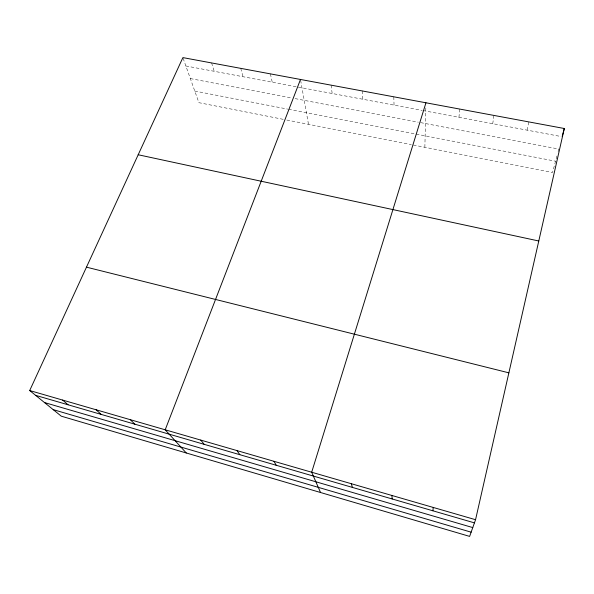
<?xml version="1.0" encoding="UTF-8"?>
<svg xmlns="http://www.w3.org/2000/svg" width="594" height="594" viewBox="0 0 594 594"><rect width="100%" height="100%" fill="white"/><g stroke="black" fill="none" stroke-linecap="round" stroke-linejoin="round"><path stroke-width="0.45" stroke-dasharray="2.97 2.23" d="M424.859 147.29L425.839 107.395M458.962 117.322L459.637 109.051M492.745 123.678L493.911 115.422M527.123 130.145L528.794 121.904M556.949 155.999L552.539 172.498L412.236 144.802M558.108 151.656L558.806 149.049L419.238 122.357M185.863 65.971L422.126 110.402M423.032 110.566L561.204 136.553M190.347 78.571L291.476 97.921M295.114 98.611L418.347 122.186M194.773 91.045L287.696 109.118M288.587 109.289L415.317 133.932M416.208 134.11L555.553 161.204M283.197 119.327L198.908 102.68L182.893 57.603M286.813 120.04L411.338 144.624M211.598 62.934L214.211 71.302M240.756 68.355L243.013 76.715M270.381 73.864L272.26 82.217M300.638 80.294L308.494 124.317M331.088 85.15L332.172 93.481M362.192 90.934L362.86 99.257M393.807 96.807L394.045 105.116"/><path stroke-width="0.89" d="M432.885 510.795L433.264 507.454M475.556 519.705L564.3 128.504L182.893 57.603L29.7 390.54L61.256 416.171L469.631 536.397L475.556 519.705L29.7 390.54M562.325 135.9L564.3 128.504M425.95 102.784L311.687 472.23L320.537 492.508M300.49 79.462L165.206 429.796L186.278 452.984M138.187 154.752L538.78 240.993M86.472 267.159L508.872 372.839M35.625 395.352L474.435 522.869M44.491 402.554L472.765 527.576M53.193 409.622L471.131 532.165M62.615 400.074L68.08 404.781M96.161 409.793L101.143 414.389M130.353 419.698L134.838 424.183M200.75 440.095L204.173 444.334M236.991 450.594L239.857 454.7M273.968 461.308L276.247 465.273M351.358 483.724L352.376 487.399M391.877 495.463L392.211 498.975"/></g></svg>
